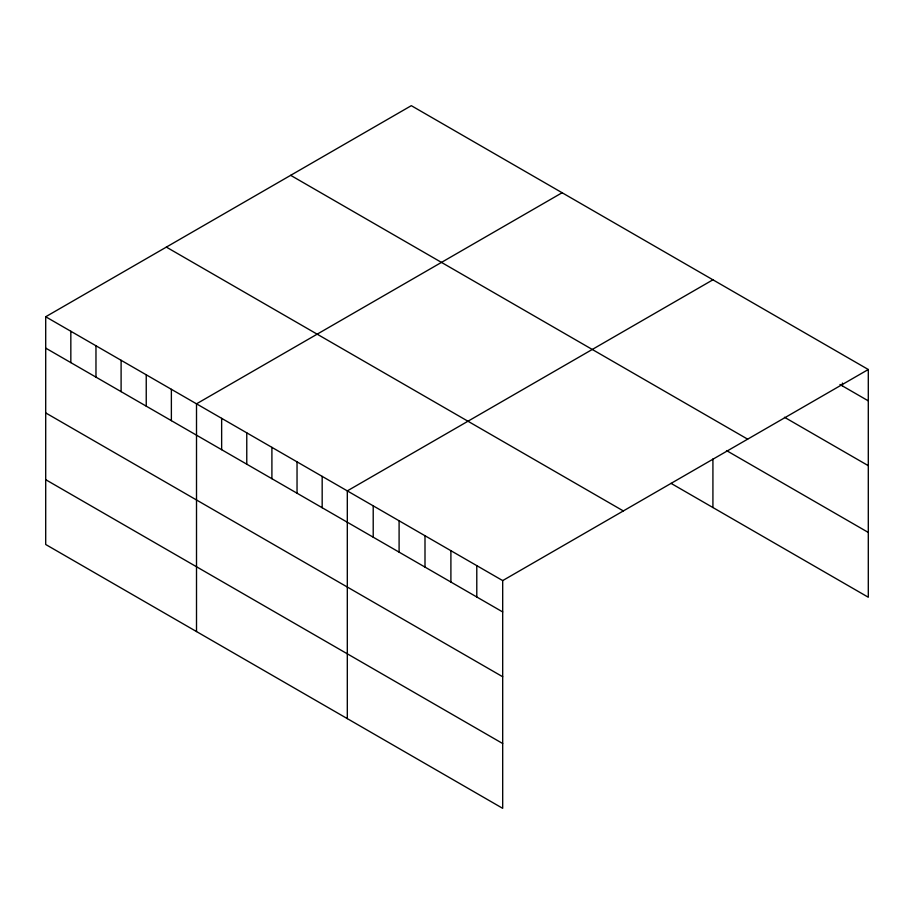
<?xml version="1.0" encoding="UTF-8"?>
<svg xmlns="http://www.w3.org/2000/svg" width="914" height="914" viewBox="0 0 914 914"><rect width="100%" height="100%" fill="white"/><g stroke="black" fill="none" stroke-linecap="round" stroke-linejoin="round"><path stroke-width="1.37" d="M45.7 316.758L502.689 580.596L502.689 808.33L45.7 544.493L45.7 316.758L411.311 105.67L868.3 369.507L868.3 597.242L671.036 483.357M562.121 192.74L196.51 403.828L196.51 631.551M712.92 279.81L347.309 490.887L347.309 718.621M502.689 580.596L868.3 369.507M839.943 384.486L868.3 400.858M784.452 417.252L868.3 465.672M290.663 175.328L747.652 439.166M726.493 450.568L868.3 532.439M166.348 247.1L623.337 510.937M45.7 348.108L502.689 611.946M45.7 412.911L502.689 676.748M45.7 479.679L502.689 743.528M842.4 383.057L842.4 385.914M712.92 458.931L712.92 507.533M476.788 565.64L476.788 597.002M450.899 550.696L450.899 582.047M424.999 535.741L424.999 567.091M399.098 520.797L399.098 552.147M373.209 505.842L373.209 537.192M322.174 476.377L322.174 507.727M297.039 461.867L297.039 493.217M271.904 447.357L271.904 478.708M246.769 432.848L246.769 464.198M221.645 418.338L221.645 449.688M171.375 389.318L171.375 420.668M146.24 374.797L146.24 406.159M121.105 360.287L121.105 391.638M95.97 345.778L95.97 377.128M70.835 331.268L70.835 362.618"/></g></svg>
